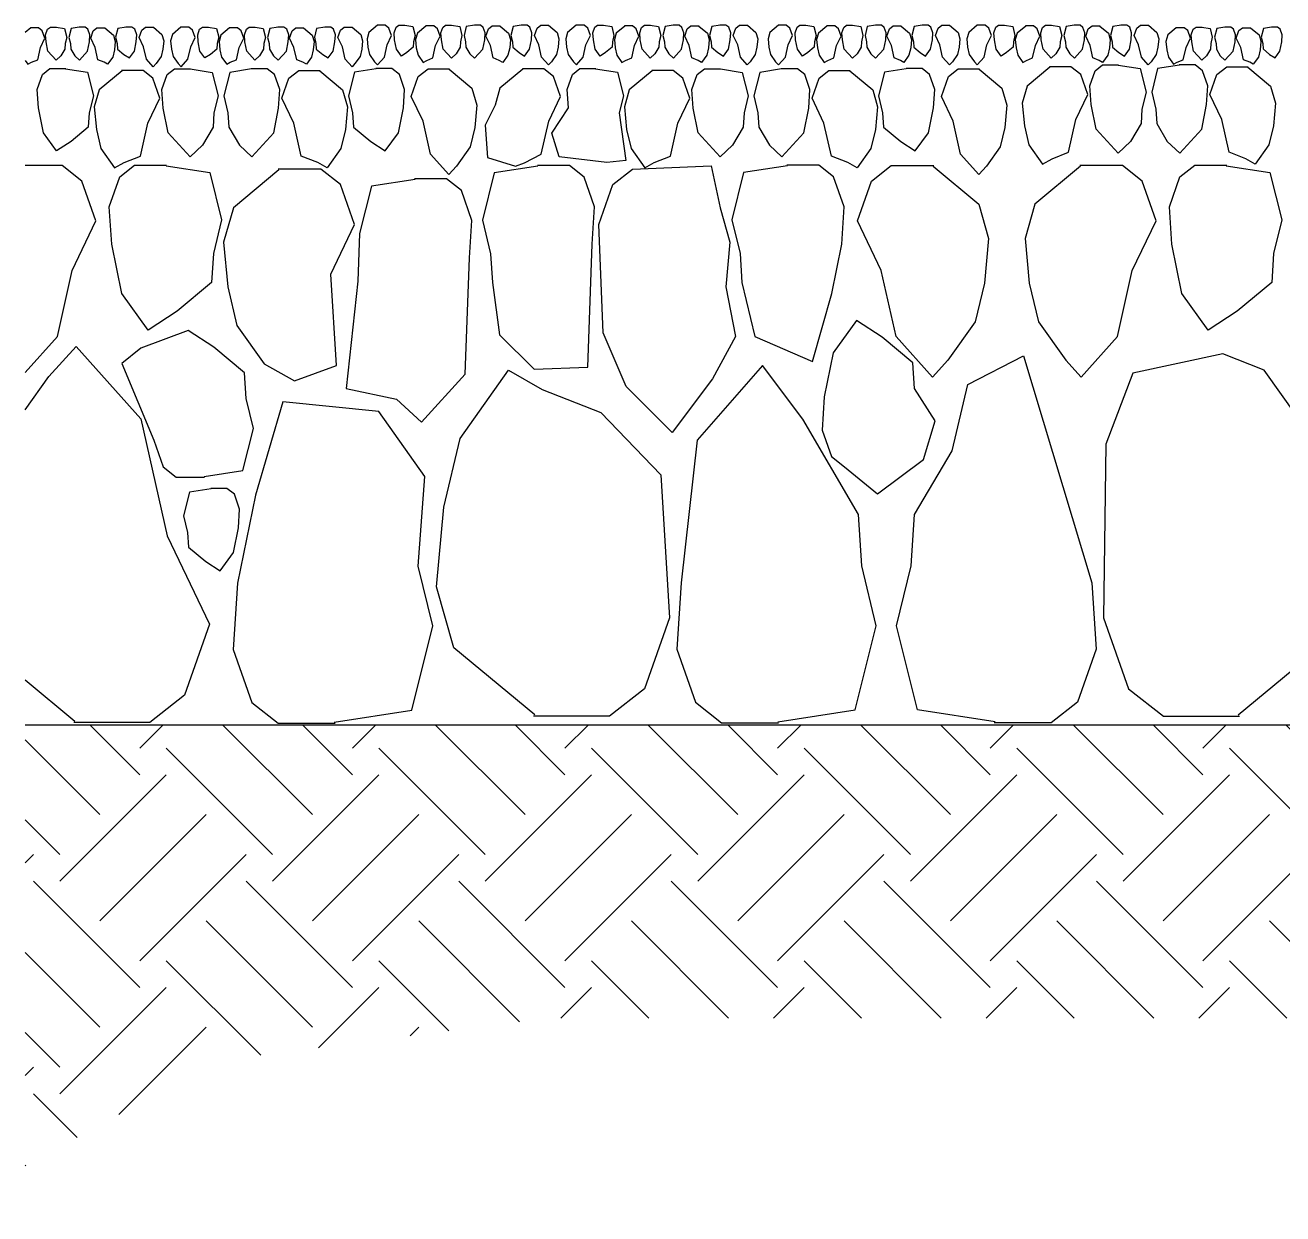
# Model space of a CAD drawing. Header units: millimetres. Extents: x 4085 to 4872, y 1447 to 1654.
# Drawn here: x 4406.834 to 4410.597, y 1644.187 to 1647.744 of the extents above; entities that cross this region are included whole.
import ezdxf

# ---------------------------------------------------------------- set-up
doc = ezdxf.new("R2010")
doc.units = ezdxf.units.MM
for name, color, linetype in [('RETINI', 253, 'Continuous'), ('SEZIONI', 5, 'Continuous'), ('TESTO', 252, 'Continuous'), ('VESPAIO', 33, 'Continuous')]:
    doc.layers.add(name, color=color, linetype=linetype)

msp = doc.modelspace()

# ---------------------------------------------------------------- hatches: boundary and pattern name
at = {"layer": 'RETINI'}
h = msp.add_hatch(dxfattribs=at)
h.set_pattern_fill('EARTH', color=256, scale=1.8, angle=45, style=0)
h.set_pattern_definition([(45, (1691.03736, -2224.34462), (4e-17, 0.636396103), [0.45, -0.45]), (45, (1690.91803, -2224.2253), (4e-17, 0.636396103), [0.45, -0.45]), (45, (1690.7987, -2224.10597), (4e-17, 0.636396103), [0.45, -0.45]), (135, (1690.7987, -2224.02642), (-0.636396103, 8e-17), [0.45, -0.45]), (135, (1690.91803, -2223.9071), (-0.636396103, 8e-17), [0.45, -0.45]), (135, (1691.03736, -2223.78778), (-0.636396103, 8e-17), [0.45, -0.45])])
h.paths.add_polyline_path([(4411.259, 1644.7728), (4413, 1644.3862), (4414.2123, 1644.296), (4415.2335, 1644.187), (4415.2335, 1645.6504), (4406.8335, 1645.6504), (4406.8335, 1644.3291), (4407.403, 1644.6439), (4408.3961, 1644.7728), (4409.8146, 1644.7728)])

# ---------------------------------------------------------------- linework, layer by layer
at = {"layer": 'SEZIONI'}
msp.add_lwpolyline([(4406.8335, 1645.6504), (4415.2335, 1645.6504)], dxfattribs=at)
at = {"layer": 'TESTO'}
msp.add_lwpolyline([(4406.8501, 1647.736), (4406.8335, 1647.7222)], dxfattribs=at)
at = {"layer": 'VESPAIO'}
for points in [[(4406.8335, 1647.6389), (4406.8419, 1647.6271), (4406.8524, 1647.6332), (4406.871, 1647.6405), (4406.8792, 1647.6774), (4406.8926, 1647.7053), (4406.8847, 1647.7277), (4406.8737, 1647.7364), (4406.8497, 1647.7364)], [(4406.9268, 1647.7382), (4406.9513, 1647.7344), (4406.9579, 1647.7078), (4406.9533, 1647.689), (4406.9523, 1647.6728), (4406.9404, 1647.6526), (4406.9265, 1647.6397), (4406.9019, 1647.6666), (4406.8963, 1647.6943), (4406.8949, 1647.7152), (4406.9008, 1647.732), (4406.9091, 1647.7385), (4406.9271, 1647.7385)], [(4406.9955, 1647.7382), (4406.9709, 1647.7344), (4406.9643, 1647.7078), (4406.9689, 1647.689), (4406.9699, 1647.6728), (4406.9818, 1647.6526), (4406.9958, 1647.6397), (4407.0203, 1647.6666), (4407.0259, 1647.6943), (4407.0273, 1647.7152), (4407.0214, 1647.732), (4407.0132, 1647.7385), (4406.9952, 1647.7385)], [(4407.0721, 1647.736), (4407.0977, 1647.7148), (4407.1032, 1647.6955), (4407.1008, 1647.6704), (4407.0957, 1647.6488), (4407.0804, 1647.6271), (4407.0698, 1647.6332), (4407.0513, 1647.6405), (4407.043, 1647.6774), (4407.0297, 1647.7053), (4407.0375, 1647.7277), (4407.0485, 1647.7364), (4407.0725, 1647.7364)], [(4407.1354, 1647.7383), (4407.1109, 1647.7345), (4407.1043, 1647.7079), (4407.1089, 1647.6891), (4407.1099, 1647.6728), (4407.1292, 1647.6566), (4407.1455, 1647.6462), (4407.1603, 1647.6667), (4407.1659, 1647.6944), (4407.1673, 1647.7153), (4407.1614, 1647.7321), (4407.1531, 1647.7386), (4407.1351, 1647.7386)], [(4407.2173, 1647.738), (4407.2428, 1647.7168), (4407.2483, 1647.6975), (4407.246, 1647.6724), (4407.2408, 1647.6508), (4407.2255, 1647.6292), (4407.2169, 1647.6197), (4407.1964, 1647.6425), (4407.1882, 1647.6795), (4407.1748, 1647.7074), (4407.1827, 1647.7298), (4407.1937, 1647.7384), (4407.2176, 1647.7384)], [(4407.2999, 1647.738), (4407.2743, 1647.7168), (4407.2688, 1647.6975), (4407.2712, 1647.6724), (4407.2763, 1647.6508), (4407.2916, 1647.6292), (4407.3003, 1647.6197), (4407.3207, 1647.6425), (4407.329, 1647.6795), (4407.3423, 1647.7074), (4407.3345, 1647.7298), (4407.3235, 1647.7384), (4407.2995, 1647.7384)], [(4407.3817, 1647.7383), (4407.4062, 1647.7345), (4407.4128, 1647.7079), (4407.4083, 1647.6891), (4407.4072, 1647.6728), (4407.3879, 1647.6566), (4407.3716, 1647.6462), (4407.3568, 1647.6667), (4407.3512, 1647.6944), (4407.3499, 1647.7153), (4407.3558, 1647.7321), (4407.364, 1647.7386), (4407.382, 1647.7386)], [(4407.445, 1647.736), (4407.4195, 1647.7148), (4407.4139, 1647.6955), (4407.4163, 1647.6704), (4407.4214, 1647.6488), (4407.4368, 1647.6271), (4407.4473, 1647.6332), (4407.4659, 1647.6405), (4407.4741, 1647.6774), (4407.4875, 1647.7053), (4407.4796, 1647.7277), (4407.4686, 1647.7364), (4407.4446, 1647.7364)], [(4407.5217, 1647.7382), (4407.5462, 1647.7344), (4407.5528, 1647.7078), (4407.5482, 1647.689), (4407.5472, 1647.6728), (4407.5353, 1647.6526), (4407.5214, 1647.6397), (4407.4968, 1647.6666), (4407.4912, 1647.6943), (4407.4898, 1647.7152), (4407.4957, 1647.732), (4407.504, 1647.7385), (4407.522, 1647.7385)], [(4407.5903, 1647.7382), (4407.5658, 1647.7344), (4407.5592, 1647.7078), (4407.5638, 1647.689), (4407.5648, 1647.6728), (4407.5767, 1647.6526), (4407.5906, 1647.6397), (4407.6152, 1647.6666), (4407.6208, 1647.6943), (4407.6222, 1647.7152), (4407.6163, 1647.732), (4407.608, 1647.7385), (4407.5901, 1647.7385)], [(4407.667, 1647.736), (4407.6926, 1647.7148), (4407.6981, 1647.6955), (4407.6957, 1647.6704), (4407.6906, 1647.6488), (4407.6753, 1647.6271), (4407.6647, 1647.6332), (4407.6462, 1647.6405), (4407.6379, 1647.6774), (4407.6245, 1647.7053), (4407.6324, 1647.7277), (4407.6434, 1647.7364), (4407.6674, 1647.7364)], [(4407.7303, 1647.7383), (4407.7058, 1647.7345), (4407.6992, 1647.7079), (4407.7038, 1647.6891), (4407.7048, 1647.6728), (4407.7241, 1647.6566), (4407.7404, 1647.6462), (4407.7552, 1647.6667), (4407.7608, 1647.6944), (4407.7622, 1647.7153), (4407.7563, 1647.7321), (4407.748, 1647.7386), (4407.73, 1647.7386)], [(4407.8121, 1647.738), (4407.8377, 1647.7168), (4407.8432, 1647.6975), (4407.8408, 1647.6724), (4407.8357, 1647.6508), (4407.8204, 1647.6292), (4407.8118, 1647.6197), (4407.7913, 1647.6425), (4407.7831, 1647.6795), (4407.7697, 1647.7074), (4407.7775, 1647.7298), (4407.7886, 1647.7384), (4407.8125, 1647.7384)], [(4407.8878, 1647.7438), (4407.8622, 1647.7225), (4407.8567, 1647.7033), (4407.8591, 1647.6781), (4407.8642, 1647.6565), (4407.8795, 1647.6349), (4407.8882, 1647.6255), (4407.9086, 1647.6483), (4407.9169, 1647.6852), (4407.9303, 1647.7131), (4407.9224, 1647.7355), (4407.9114, 1647.7441), (4407.8874, 1647.7441)], [(4407.9696, 1647.744), (4407.9941, 1647.7402), (4408.0008, 1647.7137), (4407.9962, 1647.6948), (4407.9952, 1647.6786), (4407.9758, 1647.6624), (4407.9596, 1647.6519), (4407.9447, 1647.6724), (4407.9391, 1647.7001), (4407.9378, 1647.721), (4407.9437, 1647.7378), (4407.9519, 1647.7443), (4407.9699, 1647.7443)], [(4408.0329, 1647.7417), (4408.0074, 1647.7205), (4408.0019, 1647.7012), (4408.0042, 1647.6761), (4408.0094, 1647.6545), (4408.0247, 1647.6329), (4408.0352, 1647.639), (4408.0538, 1647.6462), (4408.062, 1647.6832), (4408.0754, 1647.7111), (4408.0675, 1647.7335), (4408.0565, 1647.7421), (4408.0325, 1647.7421)], [(4408.1096, 1647.7439), (4408.1341, 1647.7401), (4408.1407, 1647.7136), (4408.1361, 1647.6947), (4408.1351, 1647.6785), (4408.1232, 1647.6584), (4408.1093, 1647.6454), (4408.0847, 1647.6723), (4408.0791, 1647.7), (4408.0778, 1647.7209), (4408.0836, 1647.7377), (4408.0919, 1647.7442), (4408.1099, 1647.7442)], [(4408.1783, 1647.7439), (4408.1538, 1647.7401), (4408.1471, 1647.7136), (4408.1517, 1647.6947), (4408.1527, 1647.6785), (4408.1646, 1647.6584), (4408.1786, 1647.6454), (4408.2032, 1647.6723), (4408.2088, 1647.7), (4408.2101, 1647.7209), (4408.2042, 1647.7377), (4408.196, 1647.7442), (4408.178, 1647.7442)], [(4408.2549, 1647.7417), (4408.2805, 1647.7205), (4408.286, 1647.7012), (4408.2836, 1647.6761), (4408.2785, 1647.6545), (4408.2632, 1647.6329), (4408.2526, 1647.639), (4408.2341, 1647.6462), (4408.2258, 1647.6832), (4408.2125, 1647.7111), (4408.2203, 1647.7335), (4408.2313, 1647.7421), (4408.2553, 1647.7421)], [(4408.3182, 1647.744), (4408.2937, 1647.7402), (4408.2871, 1647.7137), (4408.2917, 1647.6948), (4408.2927, 1647.6786), (4408.3121, 1647.6624), (4408.3283, 1647.6519), (4408.3431, 1647.6724), (4408.3487, 1647.7001), (4408.3501, 1647.721), (4408.3442, 1647.7378), (4408.3359, 1647.7443), (4408.3179, 1647.7443)], [(4408.4001, 1647.7438), (4408.4256, 1647.7225), (4408.4311, 1647.7033), (4408.4288, 1647.6781), (4408.4237, 1647.6565), (4408.4083, 1647.6349), (4408.3997, 1647.6255), (4408.3792, 1647.6483), (4408.371, 1647.6852), (4408.3576, 1647.7131), (4408.3655, 1647.7355), (4408.3765, 1647.7441), (4408.4005, 1647.7441)], [(4408.4827, 1647.7438), (4408.4571, 1647.7225), (4408.4516, 1647.7033), (4408.454, 1647.6781), (4408.4591, 1647.6565), (4408.4744, 1647.6349), (4408.4831, 1647.6255), (4408.5035, 1647.6483), (4408.5118, 1647.6852), (4408.5252, 1647.7131), (4408.5173, 1647.7355), (4408.5063, 1647.7441), (4408.4823, 1647.7441)], [(4408.5645, 1647.744), (4408.589, 1647.7402), (4408.5957, 1647.7137), (4408.5911, 1647.6948), (4408.5901, 1647.6786), (4408.5707, 1647.6624), (4408.5544, 1647.6519), (4408.5396, 1647.6724), (4408.534, 1647.7001), (4408.5327, 1647.721), (4408.5386, 1647.7378), (4408.5468, 1647.7443), (4408.5648, 1647.7443)], [(4408.6278, 1647.7417), (4408.6023, 1647.7205), (4408.5968, 1647.7012), (4408.5991, 1647.6761), (4408.6042, 1647.6545), (4408.6196, 1647.6329), (4408.6301, 1647.639), (4408.6487, 1647.6462), (4408.6569, 1647.6832), (4408.6703, 1647.7111), (4408.6624, 1647.7335), (4408.6514, 1647.7421), (4408.6274, 1647.7421)], [(4408.7045, 1647.7439), (4408.729, 1647.7401), (4408.7356, 1647.7136), (4408.731, 1647.6947), (4408.73, 1647.6785), (4408.7181, 1647.6584), (4408.7042, 1647.6454), (4408.6796, 1647.6723), (4408.674, 1647.7), (4408.6726, 1647.7209), (4408.6785, 1647.7377), (4408.6868, 1647.7442), (4408.7048, 1647.7442)], [(4408.7732, 1647.7439), (4408.7487, 1647.7401), (4408.742, 1647.7136), (4408.7466, 1647.6947), (4408.7476, 1647.6785), (4408.7595, 1647.6584), (4408.7735, 1647.6454), (4408.7981, 1647.6723), (4408.8037, 1647.7), (4408.805, 1647.7209), (4408.7991, 1647.7377), (4408.7909, 1647.7442), (4408.7729, 1647.7442)], [(4408.8498, 1647.7417), (4408.8754, 1647.7205), (4408.8809, 1647.7012), (4408.8785, 1647.6761), (4408.8734, 1647.6545), (4408.8581, 1647.6329), (4408.8475, 1647.639), (4408.829, 1647.6462), (4408.8207, 1647.6832), (4408.8074, 1647.7111), (4408.8152, 1647.7335), (4408.8262, 1647.7421), (4408.8502, 1647.7421)], [(4408.9131, 1647.744), (4408.8886, 1647.7402), (4408.882, 1647.7137), (4408.8866, 1647.6948), (4408.8876, 1647.6786), (4408.9069, 1647.6624), (4408.9232, 1647.6519), (4408.938, 1647.6724), (4408.9436, 1647.7001), (4408.945, 1647.721), (4408.9391, 1647.7378), (4408.9308, 1647.7443), (4408.9128, 1647.7443)], [(4408.995, 1647.7438), (4409.0205, 1647.7225), (4409.026, 1647.7033), (4409.0237, 1647.6781), (4409.0186, 1647.6565), (4409.0032, 1647.6349), (4408.9946, 1647.6255), (4408.9741, 1647.6483), (4408.9659, 1647.6852), (4408.9525, 1647.7131), (4408.9604, 1647.7355), (4408.9714, 1647.7441), (4408.9954, 1647.7441)], [(4409.0878, 1647.7438), (4409.0623, 1647.7225), (4409.0568, 1647.7033), (4409.0591, 1647.6781), (4409.0643, 1647.6565), (4409.0796, 1647.6349), (4409.0882, 1647.6255), (4409.1087, 1647.6483), (4409.1169, 1647.6852), (4409.1303, 1647.7131), (4409.1224, 1647.7355), (4409.1114, 1647.7441), (4409.0875, 1647.7441)], [(4409.1697, 1647.744), (4409.1942, 1647.7402), (4409.2008, 1647.7137), (4409.1962, 1647.6948), (4409.1952, 1647.6786), (4409.1759, 1647.6624), (4409.1596, 1647.6519), (4409.1448, 1647.6724), (4409.1392, 1647.7001), (4409.1378, 1647.721), (4409.1437, 1647.7378), (4409.152, 1647.7443), (4409.17, 1647.7443)], [(4409.233, 1647.7417), (4409.2074, 1647.7205), (4409.2019, 1647.7012), (4409.2043, 1647.6761), (4409.2094, 1647.6545), (4409.2247, 1647.6329), (4409.2353, 1647.639), (4409.2538, 1647.6462), (4409.2621, 1647.6832), (4409.2755, 1647.7111), (4409.2676, 1647.7335), (4409.2566, 1647.7421), (4409.2326, 1647.7421)], [(4409.3096, 1647.7439), (4409.3342, 1647.7401), (4409.3408, 1647.7136), (4409.3362, 1647.6947), (4409.3352, 1647.6785), (4409.3233, 1647.6584), (4409.3094, 1647.6454), (4409.2848, 1647.6723), (4409.2792, 1647.7), (4409.2778, 1647.7209), (4409.2837, 1647.7377), (4409.292, 1647.7442), (4409.3099, 1647.7442)], [(4409.3783, 1647.7439), (4409.3538, 1647.7401), (4409.3472, 1647.7136), (4409.3518, 1647.6947), (4409.3528, 1647.6785), (4409.3647, 1647.6584), (4409.3786, 1647.6454), (4409.4032, 1647.6723), (4409.4088, 1647.7), (4409.4102, 1647.7209), (4409.4043, 1647.7377), (4409.396, 1647.7442), (4409.378, 1647.7442)], [(4409.455, 1647.7417), (4409.4805, 1647.7205), (4409.486, 1647.7012), (4409.4837, 1647.6761), (4409.4786, 1647.6545), (4409.4632, 1647.6329), (4409.4527, 1647.639), (4409.4341, 1647.6462), (4409.4259, 1647.6832), (4409.4125, 1647.7111), (4409.4204, 1647.7335), (4409.4314, 1647.7421), (4409.4554, 1647.7421)], [(4409.5183, 1647.744), (4409.4938, 1647.7402), (4409.4872, 1647.7137), (4409.4917, 1647.6948), (4409.4928, 1647.6786), (4409.5121, 1647.6624), (4409.5284, 1647.6519), (4409.5432, 1647.6724), (4409.5488, 1647.7001), (4409.5501, 1647.721), (4409.5442, 1647.7378), (4409.536, 1647.7443), (4409.518, 1647.7443)], [(4409.6001, 1647.7438), (4409.6257, 1647.7225), (4409.6312, 1647.7033), (4409.6288, 1647.6781), (4409.6237, 1647.6565), (4409.6084, 1647.6349), (4409.5997, 1647.6255), (4409.5793, 1647.6483), (4409.571, 1647.6852), (4409.5577, 1647.7131), (4409.5655, 1647.7355), (4409.5765, 1647.7441), (4409.6005, 1647.7441)], [(4409.6827, 1647.7438), (4409.6572, 1647.7225), (4409.6517, 1647.7033), (4409.654, 1647.6781), (4409.6591, 1647.6565), (4409.6745, 1647.6349), (4409.6831, 1647.6255), (4409.7036, 1647.6483), (4409.7118, 1647.6852), (4409.7252, 1647.7131), (4409.7173, 1647.7355), (4409.7063, 1647.7441), (4409.6823, 1647.7441)], [(4409.7646, 1647.744), (4409.7891, 1647.7402), (4409.7957, 1647.7137), (4409.7911, 1647.6948), (4409.7901, 1647.6786), (4409.7708, 1647.6624), (4409.7545, 1647.6519), (4409.7397, 1647.6724), (4409.7341, 1647.7001), (4409.7327, 1647.721), (4409.7386, 1647.7378), (4409.7469, 1647.7443), (4409.7649, 1647.7443)], [(4409.8279, 1647.7417), (4409.8023, 1647.7205), (4409.7968, 1647.7012), (4409.7992, 1647.6761), (4409.8043, 1647.6545), (4409.8196, 1647.6329), (4409.8302, 1647.639), (4409.8487, 1647.6462), (4409.857, 1647.6832), (4409.8703, 1647.7111), (4409.8625, 1647.7335), (4409.8515, 1647.7421), (4409.8275, 1647.7421)], [(4409.9045, 1647.7439), (4409.929, 1647.7401), (4409.9357, 1647.7136), (4409.9311, 1647.6947), (4409.9301, 1647.6785), (4409.9182, 1647.6584), (4409.9042, 1647.6454), (4409.8797, 1647.6723), (4409.874, 1647.7), (4409.8727, 1647.7209), (4409.8786, 1647.7377), (4409.8868, 1647.7442), (4409.9048, 1647.7442)], [(4409.9732, 1647.7439), (4409.9487, 1647.7401), (4409.9421, 1647.7136), (4409.9467, 1647.6947), (4409.9477, 1647.6785), (4409.9596, 1647.6584), (4409.9735, 1647.6454), (4409.9981, 1647.6723), (4410.0037, 1647.7), (4410.0051, 1647.7209), (4409.9992, 1647.7377), (4409.9909, 1647.7442), (4409.9729, 1647.7442)], [(4410.0499, 1647.7417), (4410.0754, 1647.7205), (4410.0809, 1647.7012), (4410.0786, 1647.6761), (4410.0735, 1647.6545), (4410.0581, 1647.6329), (4410.0476, 1647.639), (4410.029, 1647.6462), (4410.0208, 1647.6832), (4410.0074, 1647.7111), (4410.0153, 1647.7335), (4410.0263, 1647.7421), (4410.0503, 1647.7421)], [(4410.1132, 1647.744), (4410.0887, 1647.7402), (4410.082, 1647.7137), (4410.0866, 1647.6948), (4410.0876, 1647.6786), (4410.107, 1647.6624), (4410.1233, 1647.6519), (4410.1381, 1647.6724), (4410.1437, 1647.7001), (4410.145, 1647.721), (4410.1391, 1647.7378), (4410.1309, 1647.7443), (4410.1129, 1647.7443)], [(4410.195, 1647.7438), (4410.2206, 1647.7225), (4410.2261, 1647.7033), (4410.2237, 1647.6781), (4410.2186, 1647.6565), (4410.2033, 1647.6349), (4410.1946, 1647.6255), (4410.1742, 1647.6483), (4410.1659, 1647.6852), (4410.1525, 1647.7131), (4410.1604, 1647.7355), (4410.1714, 1647.7441), (4410.1954, 1647.7441)], [(4410.2786, 1647.7362), (4410.253, 1647.7149), (4410.2475, 1647.6957), (4410.2499, 1647.6705), (4410.255, 1647.6489), (4410.2703, 1647.6273), (4410.2809, 1647.6334), (4410.2994, 1647.6407), (4410.3077, 1647.6776), (4410.3211, 1647.7055), (4410.3132, 1647.7279), (4410.3022, 1647.7366), (4410.2782, 1647.7366)], [(4410.3553, 1647.7384), (4410.3798, 1647.7345), (4410.3864, 1647.708), (4410.3818, 1647.6891), (4410.3808, 1647.6729), (4410.3689, 1647.6528), (4410.355, 1647.6399), (4410.3304, 1647.6667), (4410.3248, 1647.6944), (4410.3234, 1647.7154), (4410.3293, 1647.7322), (4410.3376, 1647.7386), (4410.3555, 1647.7386)], [(4410.4239, 1647.7384), (4410.3994, 1647.7345), (4410.3928, 1647.708), (4410.3974, 1647.6891), (4410.3984, 1647.6729), (4410.4103, 1647.6528), (4410.4242, 1647.6399), (4410.4488, 1647.6667), (4410.4544, 1647.6944), (4410.4558, 1647.7154), (4410.4499, 1647.7322), (4410.4416, 1647.7386), (4410.4236, 1647.7386)], [(4410.5006, 1647.7362), (4410.5261, 1647.7149), (4410.5317, 1647.6957), (4410.5293, 1647.6705), (4410.5242, 1647.6489), (4410.5088, 1647.6273), (4410.4983, 1647.6334), (4410.4797, 1647.6407), (4410.4715, 1647.6776), (4410.4581, 1647.7055), (4410.466, 1647.7279), (4410.477, 1647.7366), (4410.501, 1647.7366)], [(4410.5639, 1647.7384), (4410.5394, 1647.7346), (4410.5328, 1647.7081), (4410.5373, 1647.6892), (4410.5384, 1647.673), (4410.5577, 1647.6568), (4410.574, 1647.6463), (4410.5888, 1647.6668), (4410.5944, 1647.6945), (4410.5957, 1647.7155), (4410.5898, 1647.7323), (4410.5816, 1647.7387), (4410.5636, 1647.7387)], [(4406.9545, 1647.6135), (4407.0199, 1647.6033), (4407.0376, 1647.5325), (4407.0253, 1647.4822), (4407.0226, 1647.439), (4406.9711, 1647.3958), (4406.9277, 1647.3678), (4406.8882, 1647.4225), (4406.8732, 1647.4964), (4406.8696, 1647.5522), (4406.8853, 1647.597), (4406.9074, 1647.6143), (4406.9553, 1647.6143)], [(4407.3278, 1647.6132), (4407.3932, 1647.603), (4407.4108, 1647.5323), (4407.3986, 1647.482), (4407.3959, 1647.4387), (4407.3642, 1647.3851), (4407.327, 1647.3506), (4407.2614, 1647.4222), (4407.2465, 1647.4961), (4407.2429, 1647.5519), (4407.2586, 1647.5967), (4407.2806, 1647.614), (4407.3286, 1647.614)], [(4407.5109, 1647.6132), (4407.4456, 1647.603), (4407.4279, 1647.5323), (4407.4401, 1647.482), (4407.4429, 1647.4387), (4407.4746, 1647.3851), (4407.5117, 1647.3506), (4407.5773, 1647.4222), (4407.5922, 1647.4961), (4407.5959, 1647.5519), (4407.5801, 1647.5967), (4407.5581, 1647.614), (4407.5101, 1647.614)], [(4407.8842, 1647.6135), (4407.8188, 1647.6033), (4407.8012, 1647.5325), (4407.8134, 1647.4822), (4407.8161, 1647.439), (4407.8677, 1647.3958), (4407.9111, 1647.3678), (4407.9505, 1647.4225), (4407.9655, 1647.4964), (4407.9691, 1647.5522), (4407.9534, 1647.597), (4407.9314, 1647.6143), (4407.8834, 1647.6143)], [(4408.1024, 1647.6128), (4408.1706, 1647.5562), (4408.1852, 1647.5049), (4408.1789, 1647.4378), (4408.1653, 1647.3802), (4408.1244, 1647.3225), (4408.1013, 1647.2974), (4408.0468, 1647.3582), (4408.0248, 1647.4567), (4407.9892, 1647.5311), (4408.0101, 1647.5908), (4408.0395, 1647.6138), (4408.1034, 1647.6138)], [(4408.3227, 1647.6128), (4408.2545, 1647.5562), (4408.2399, 1647.5049), (4408.2103, 1647.4452), (4408.2173, 1647.3478), (4408.3007, 1647.3225), (4408.3275, 1647.3323), (4408.3783, 1647.3582), (4408.4003, 1647.4567), (4408.4359, 1647.5311), (4408.415, 1647.5908), (4408.3856, 1647.6138), (4408.3217, 1647.6138)], [(4408.5409, 1647.6135), (4408.6063, 1647.6033), (4408.6239, 1647.5325), (4408.6117, 1647.4822), (4408.6313, 1647.3393), (4408.5748, 1647.3337), (4408.4321, 1647.3506), (4408.4095, 1647.4212), (4408.4596, 1647.4964), (4408.456, 1647.5522), (4408.4717, 1647.597), (4408.4937, 1647.6143), (4408.5417, 1647.6143)], [(4408.9142, 1647.6132), (4408.9795, 1647.603), (4408.9972, 1647.5323), (4408.985, 1647.482), (4408.9822, 1647.4387), (4408.9505, 1647.3851), (4408.9134, 1647.3506), (4408.8478, 1647.4222), (4408.8329, 1647.4961), (4408.8292, 1647.5519), (4408.845, 1647.5967), (4408.867, 1647.614), (4408.915, 1647.614)], [(4409.0973, 1647.6132), (4409.0319, 1647.603), (4409.0143, 1647.5323), (4409.0265, 1647.482), (4409.0292, 1647.4387), (4409.0609, 1647.3851), (4409.0981, 1647.3506), (4409.1637, 1647.4222), (4409.1786, 1647.4961), (4409.1822, 1647.5519), (4409.1665, 1647.5967), (4409.1445, 1647.614), (4409.0965, 1647.614)], [(4409.4705, 1647.6135), (4409.4052, 1647.6033), (4409.3875, 1647.5325), (4409.3997, 1647.4822), (4409.4025, 1647.439), (4409.454, 1647.3958), (4409.4974, 1647.3678), (4409.5369, 1647.4225), (4409.5519, 1647.4964), (4409.5555, 1647.5522), (4409.5398, 1647.597), (4409.5177, 1647.6143), (4409.4698, 1647.6143)], [(4409.6888, 1647.6128), (4409.7569, 1647.5562), (4409.7716, 1647.5049), (4409.7653, 1647.4378), (4409.7517, 1647.3802), (4409.7108, 1647.3225), (4409.6877, 1647.2974), (4409.6332, 1647.3582), (4409.6112, 1647.4567), (4409.5755, 1647.5311), (4409.5965, 1647.5908), (4409.6259, 1647.6138), (4409.6898, 1647.6138)], [(4409.9005, 1647.6185), (4409.8324, 1647.5619), (4409.8177, 1647.5106), (4409.824, 1647.4435), (4409.8376, 1647.3859), (4409.8785, 1647.3282), (4409.9067, 1647.3445), (4409.9561, 1647.3639), (4409.9781, 1647.4624), (4410.0138, 1647.5368), (4409.9928, 1647.5965), (4409.9634, 1647.6195), (4409.8995, 1647.6195)], [(4410.1049, 1647.6243), (4410.1703, 1647.6142), (4410.188, 1647.5434), (4410.1757, 1647.4931), (4410.173, 1647.4499), (4410.1413, 1647.3962), (4410.1042, 1647.3617), (4410.0386, 1647.4334), (4410.0236, 1647.5072), (4410.02, 1647.563), (4410.0357, 1647.6078), (4410.0578, 1647.6251), (4410.1057, 1647.6251)], [(4410.2881, 1647.6243), (4410.2227, 1647.6142), (4410.2051, 1647.5434), (4410.2173, 1647.4931), (4410.22, 1647.4499), (4410.2517, 1647.3962), (4410.2889, 1647.3617), (4410.3545, 1647.4334), (4410.3694, 1647.5072), (4410.373, 1647.563), (4410.3573, 1647.6078), (4410.3353, 1647.6251), (4410.2873, 1647.6251)], [(4410.4925, 1647.6185), (4410.5607, 1647.5619), (4410.5753, 1647.5106), (4410.5691, 1647.4435), (4410.5554, 1647.3859), (4410.5145, 1647.3282), (4410.4864, 1647.3445), (4410.4369, 1647.3639), (4410.4149, 1647.4624), (4410.3793, 1647.5368), (4410.4002, 1647.5965), (4410.4296, 1647.6195), (4410.4936, 1647.6195)], [(4407.1234, 1647.6074), (4407.0552, 1647.5508), (4407.0405, 1647.4994), (4407.0468, 1647.4324), (4407.0605, 1647.3747), (4407.1014, 1647.3171), (4407.1295, 1647.3334), (4407.1789, 1647.3527), (4407.201, 1647.4512), (4407.2366, 1647.5256), (4407.2156, 1647.5854), (4407.1863, 1647.6084), (4407.1223, 1647.6084)], [(4407.7154, 1647.6074), (4407.7835, 1647.5508), (4407.7982, 1647.4994), (4407.7919, 1647.4324), (4407.7783, 1647.3747), (4407.7374, 1647.3171), (4407.7092, 1647.3334), (4407.6598, 1647.3527), (4407.6378, 1647.4512), (4407.6021, 1647.5256), (4407.6231, 1647.5854), (4407.6524, 1647.6084), (4407.7164, 1647.6084)], [(4408.7097, 1647.6074), (4408.6416, 1647.5508), (4408.6269, 1647.4994), (4408.6332, 1647.4324), (4408.6468, 1647.3747), (4408.6877, 1647.3171), (4408.7159, 1647.3334), (4408.7653, 1647.3527), (4408.7873, 1647.4512), (4408.823, 1647.5256), (4408.802, 1647.5854), (4408.7727, 1647.6084), (4408.7087, 1647.6084)], [(4409.3017, 1647.6074), (4409.3699, 1647.5508), (4409.3846, 1647.4994), (4409.3783, 1647.4324), (4409.3646, 1647.3747), (4409.3237, 1647.3171), (4409.2956, 1647.3334), (4409.2462, 1647.3527), (4409.2241, 1647.4512), (4409.1885, 1647.5256), (4409.2095, 1647.5854), (4409.2388, 1647.6084), (4409.3028, 1647.6084)], [(4406.8335, 1646.7051), (4406.93, 1646.8127), (4406.974, 1647.0097), (4407.0453, 1647.1585), (4407.0034, 1647.2779), (4406.9447, 1647.324), (4406.8335, 1647.324)], [(4407.2553, 1647.3233), (4407.386, 1647.3029), (4407.4213, 1647.1614), (4407.3969, 1647.0608), (4407.3915, 1646.9743), (4407.2883, 1646.8879), (4407.2015, 1646.832), (4407.1226, 1646.9413), (4407.0927, 1647.0891), (4407.0854, 1647.2007), (4407.1169, 1647.2903), (4407.1609, 1647.3248), (4407.2569, 1647.3248)], [(4407.5929, 1647.3111), (4407.4566, 1647.1979), (4407.4273, 1647.0952), (4407.4399, 1646.9611), (4407.4671, 1646.8458), (4407.5489, 1646.7306), (4407.6392, 1646.6802), (4407.7655, 1646.7261), (4407.7481, 1646.9988), (4407.8194, 1647.1476), (4407.7775, 1647.267), (4407.7188, 1647.3131), (4407.5908, 1647.3131)], [(4408.3681, 1647.3228), (4408.2373, 1647.3024), (4408.202, 1647.1609), (4408.2265, 1647.0603), (4408.2319, 1646.9738), (4408.2536, 1646.8179), (4408.3569, 1646.7146), (4408.5177, 1646.7203), (4408.5307, 1647.0886), (4408.5379, 1647.2002), (4408.5065, 1647.2897), (4408.4624, 1647.3243), (4408.3665, 1647.3243)], [(4408.8867, 1647.3238), (4408.9132, 1647.1979), (4408.9426, 1647.0952), (4408.93, 1646.9611), (4408.9598, 1646.8121), (4408.8909, 1646.6859), (4408.7703, 1646.5252), (4408.6325, 1646.663), (4408.5636, 1646.8236), (4408.5504, 1647.1476), (4408.5924, 1647.267), (4408.6511, 1647.3131), (4408.8867, 1647.3238)], [(4409.1146, 1647.3233), (4408.9838, 1647.3029), (4408.9485, 1647.1614), (4408.973, 1647.0608), (4408.9784, 1646.9743), (4409.0172, 1646.8121), (4409.1895, 1646.7376), (4409.2473, 1646.9413), (4409.2772, 1647.0891), (4409.2844, 1647.2007), (4409.253, 1647.2903), (4409.2089, 1647.3248), (4409.113, 1647.3248)], [(4409.551, 1647.3219), (4409.6873, 1647.2087), (4409.7167, 1647.1061), (4409.7041, 1646.9719), (4409.6768, 1646.8567), (4409.595, 1646.7414), (4409.5489, 1646.6911), (4409.4399, 1646.8127), (4409.3958, 1647.0097), (4409.3245, 1647.1585), (4409.3665, 1647.2779), (4409.4252, 1647.324), (4409.5531, 1647.324)], [(4409.9916, 1647.3219), (4409.8553, 1647.2087), (4409.8259, 1647.1061), (4409.8385, 1646.9719), (4409.8658, 1646.8567), (4409.9476, 1646.7414), (4409.9937, 1646.6911), (4410.1028, 1646.8127), (4410.1468, 1647.0097), (4410.2181, 1647.1585), (4410.1761, 1647.2779), (4410.1174, 1647.324), (4409.9895, 1647.324)], [(4410.4281, 1647.3233), (4410.5588, 1647.3029), (4410.5941, 1647.1614), (4410.5697, 1647.0608), (4410.5642, 1646.9743), (4410.4611, 1646.8879), (4410.3743, 1646.832), (4410.2953, 1646.9413), (4410.2654, 1647.0891), (4410.2582, 1647.2007), (4410.2896, 1647.2903), (4410.3337, 1647.3248), (4410.4296, 1647.3248)], [(4408.0006, 1647.2826), (4407.8699, 1647.2622), (4407.8346, 1647.1207), (4407.8287, 1646.9786), (4407.7942, 1646.6572), (4407.9451, 1646.6255), (4408.0194, 1646.5565), (4408.1505, 1646.6998), (4408.1632, 1647.0484), (4408.1705, 1647.16), (4408.139, 1647.2496), (4408.095, 1647.2842), (4407.999, 1647.2842)], [(4409.3847, 1646.3416), (4409.5225, 1646.4449), (4409.557, 1646.5597), (4409.4952, 1646.6571), (4409.4904, 1646.7339), (4409.3987, 1646.8107), (4409.3216, 1646.8604), (4409.2514, 1646.7632), (4409.2248, 1646.6319), (4409.2184, 1646.5327), (4409.2464, 1646.4531), (4409.2855, 1646.4224), (4409.3847, 1646.3416)], [(4407.3691, 1646.3934), (4407.4854, 1646.4115), (4407.5167, 1646.5373), (4407.495, 1646.6267), (4407.4902, 1646.7036), (4407.3985, 1646.7804), (4407.3213, 1646.8301), (4407.1798, 1646.7777), (4407.1224, 1646.7318), (4407.2182, 1646.5024), (4407.2461, 1646.4227), (4407.2853, 1646.392), (4407.3705, 1646.392)], [(4406.8335, 1646.593), (4406.9043, 1646.6928), (4406.9863, 1646.7822), (4407.1802, 1646.5661), (4407.2585, 1646.2159), (4407.3852, 1645.9514), (4407.3107, 1645.739), (4407.2063, 1645.6571), (4406.9789, 1645.6571)], [(4409.7368, 1645.6593), (4409.5043, 1645.6955), (4409.4416, 1645.9471), (4409.485, 1646.1259), (4409.4947, 1646.2796), (4409.6075, 1646.4704), (4409.6546, 1646.6687), (4409.8211, 1646.7548), (4410.0258, 1646.0756), (4410.0387, 1645.8772), (4409.9828, 1645.718), (4409.9045, 1645.6565), (4409.734, 1645.6565)], [(4410.4636, 1645.6801), (4410.7059, 1645.8813), (4410.7581, 1646.0638), (4410.7357, 1646.3023), (4410.6873, 1646.5072), (4410.5419, 1646.7121), (4410.4183, 1646.7605), (4410.1484, 1646.7031), (4410.068, 1646.4908), (4410.0609, 1645.9707), (4410.1355, 1645.7583), (4410.2399, 1645.6764), (4410.4673, 1645.6764)], [(4408.3587, 1645.6801), (4408.1164, 1645.8813), (4408.0642, 1646.0638), (4408.0866, 1646.3023), (4408.1351, 1646.5072), (4408.2805, 1646.7121), (4408.3806, 1646.6543), (4408.5563, 1646.5854), (4408.7359, 1646.399), (4408.7614, 1645.9707), (4408.6868, 1645.7583), (4408.5824, 1645.6764), (4408.355, 1645.6764)], [(4409.0856, 1645.6593), (4409.318, 1645.6955), (4409.3808, 1645.9471), (4409.3373, 1646.1259), (4409.3276, 1646.2796), (4409.1608, 1646.5654), (4409.0402, 1646.7261), (4408.845, 1646.5023), (4408.7965, 1646.0756), (4408.7836, 1645.8772), (4408.8395, 1645.718), (4408.9178, 1645.6565), (4409.0884, 1645.6565)], [(4407.7585, 1645.6584), (4407.9909, 1645.6946), (4408.0537, 1645.9462), (4408.0102, 1646.125), (4408.0296, 1646.3933), (4407.8918, 1646.5884), (4407.6047, 1646.6171), (4407.5225, 1646.3374), (4407.4694, 1646.0747), (4407.4565, 1645.8763), (4407.5124, 1645.7171), (4407.5907, 1645.6556), (4407.7613, 1645.6556)], [(4407.3904, 1646.3568), (4407.325, 1646.3467), (4407.3074, 1646.2759), (4407.3196, 1646.2256), (4407.3223, 1646.1824), (4407.3739, 1646.1391), (4407.4173, 1646.1112), (4407.4567, 1646.1659), (4407.4717, 1646.2397), (4407.4753, 1646.2955), (4407.4596, 1646.3403), (4407.4376, 1646.3576), (4407.3896, 1646.3576)], [(4406.9826, 1645.6608), (4406.8335, 1645.7845)]]:
    msp.add_lwpolyline(points, dxfattribs=at)

doc.saveas('drawing.dxf')
